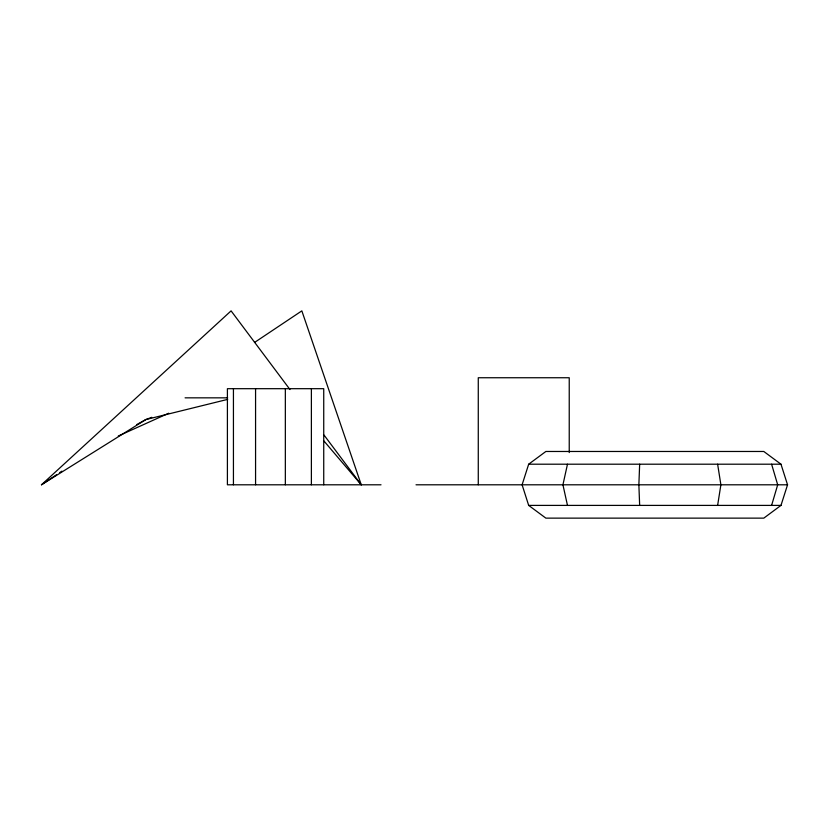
<?xml version="1.0" encoding="UTF-8"?>
<svg xmlns="http://www.w3.org/2000/svg" width="829" height="829" viewBox="0 0 829 829"><rect width="100%" height="100%" fill="white"/><g stroke="black" fill="none" stroke-linecap="round" stroke-linejoin="round"><path stroke-width="1.24" d="M639.656 464.199L638.869 484.799L639.656 505.4M717.624 505.4L720.888 484.799L717.624 464.199M567.482 464.199L562.932 484.799L567.482 505.4M771.602 505.4L777.685 484.799L771.602 464.199M528.674 464.199L522.104 484.799L528.674 505.4L545.865 518.135L763.799 518.135L780.98 505.4L787.55 484.799L780.98 464.199L763.799 451.473L545.865 451.473L528.674 464.199L780.98 464.199M151.748 417.308L145.821 419.578L41.45 484.799L231.084 310.865L289.974 389.547M41.45 484.799L56.517 474.737M59.74 472.582L61.895 471.141M254.493 342.491L301.839 310.865L361.257 484.799L323.952 440.997M136.837 424.541L145.821 419.578L227.706 399.371M118.278 436.013L168.743 413.215M185.085 397.837L227.643 397.837M381.019 484.799L227.405 484.799L227.405 388.687L323.735 388.687L323.735 484.799M416.023 484.799L787.55 484.799M528.674 505.4L780.98 505.4M324.066 435.111L361.257 484.799M569.233 452.561L569.233 377.744L478.271 377.744L478.271 484.799M311.383 388.687L311.383 484.799M285.342 388.687L285.342 484.799M255.57 388.687L255.57 484.799M233.436 388.687L233.436 484.799"/></g></svg>
